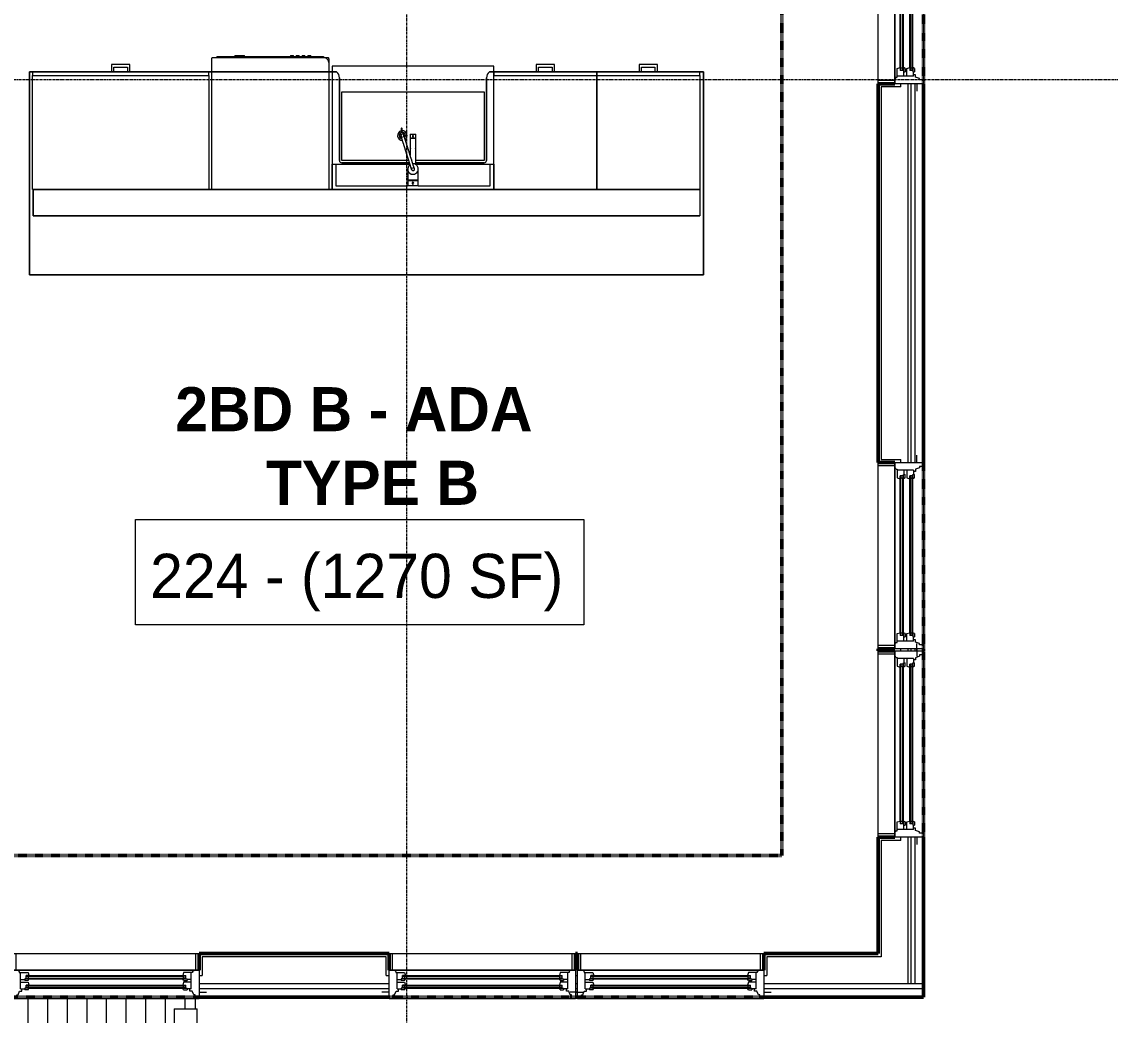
# Model space of a CAD drawing. Header units: inches. Extents: x -4235 to -464, y 9767 to 12344.
# Drawn here: x -2251.9 to -2029.8, y 9976.5 to 10179 of the extents above; entities that cross this region are included whole.
import ezdxf

# ---------------------------------------------------------------- set-up
doc = ezdxf.new("R2010")
doc.units = ezdxf.units.IN
doc.header["$MEASUREMENT"] = 0
doc.linetypes.add('Dash 1_16_', pattern=[0.125, 0.0625, -0.0625])
doc.linetypes.add('Grid Line 1_2_', pattern=[0.875, 0.5, -0.125, 0.125, -0.125])
for name, color, linetype, lineweight in [('0-1', 7, 'Continuous', 5), ('0-2', 254, 'Continuous', 9), ('A-AREA-IDEN', 2, 'Continuous', 9), ('A-FLOR-4', 192, 'Continuous', 9), ('A-FLOR-HRAL', 11, 'Continuous', 9), ('A-FLOR-PATT-1', 9, 'Continuous', 9), ('A-GLAZ-1', 151, 'Continuous', 9), ('A-GLAZ-2', 151, 'Continuous', 20), ('A-WALL', 113, 'Continuous', 13), ('A-WALL-3', 10, 'Continuous', 9), ('A-WALL-4', 254, 'Continuous', 9), ('A-WALL-6', 113, 'Continuous', 9), ('A-WALL-7', 113, 'Continuous', 50), ('C-PROP-LINE-1', 91, 'Dash 1_16_', 50), ('P-SANR-FIXT-1', 7, 'Continuous', 9), ('P-SANR-FIXT-3', 254, 'Continuous', 9), ('Q-CASE-1', 10, 'Continuous', 9), ('Q-CASE-2', 254, 'Continuous', 9), ('Q-CASE-3', 7, 'Continuous', 9), ('Q-SPCQ-1', 7, 'Continuous', 9), ('Q-SPCQ-2', 10, 'Continuous', 9), ('Q-SPCQ-3', 254, 'Continuous', 9), ('S-GRID-1', 1, 'Grid Line 1_2_', 9)]:
    doc.layers.add(name, color=color, linetype=linetype, lineweight=lineweight)
doc.styles.add('Century Gothic', font='ufonts.com_century-gothic.ttf', dxfattribs={"height": 9})
doc.styles.add('Century Gothic_B', font='GOTHICB.TTF', dxfattribs={"height": 9})

# ---------------------------------------------------------------- blocks, each defined once
blk = doc.blocks.new('Dishwasher_15404 - 34_ counter-V66-BACKGROUND - 2ND FLOOR')
at = {"layer": 'Q-SPCQ-1'}
for p, q in [((26.68, 0), (24, 0)), ((26.87, -22.93), (26.87, -0.2)), ((27.12, -1.09), (26.87, -1.09)), ((27.12, -1.09), (27.12, -22.91)), ((27.37, -4.82), (27.12, -4.82)), ((27.37, -4.82), (27.37, -5.81)), ((27.37, -5.81), (27.37, -6.79)), ((27.12, -6.79), (27.37, -6.79)), ((27.37, -16.15), (27.12, -16.15)), ((27.12, -16.74), (27.37, -16.74)), ((27.37, -17.33), (27.12, -17.33)), ((27.37, -16.15), (27.37, -16.74)), ((27.37, -17.33), (27.37, -17.92)), ((27.12, -17.92), (27.37, -17.92)), ((27.37, -18.51), (27.12, -18.51)), ((27.12, -19.1), (27.37, -19.1)), ((27.37, -19.69), (27.12, -19.69)), ((27.37, -18.51), (27.37, -19.1)), ((27.37, -19.69), (27.37, -20.28)), ((27.12, -20.28), (27.37, -20.28)), ((24, -24), (25.8, -24)), ((25.8, -24), (26.68, -24)), ((27.12, -22.91), (26.87, -22.91)), ((26.87, -23.8), (26.87, -22.93))]:
    blk.add_line(p, q, dxfattribs=at)
for centre, radius, start, end in [((26.68, -0.2), 0.197, 360, 90), ((26.68, -0.2), 0.197, 15, 90), ((25.8, -22.93), 1.07, 270, 0), ((26.68, -23.8), 0.197, 270, 0)]:
    blk.add_arc(centre, radius, start, end, dxfattribs=at)
at = {"layer": 'Q-SPCQ-2'}
blk.add_line((0, 0), (0, -24), dxfattribs=at)
blk.add_line((0, 0), (0, -24), dxfattribs=at)
blk.add_line((0, 0), (0, -24), dxfattribs=at)
blk.add_line((0, 0), (0, -24), dxfattribs=at)
at = {"layer": 'Q-SPCQ-3'}
for p, q in [((24, 0), (0, 0)), ((0, -24), (24, -24))]:
    blk.add_line(p, q, dxfattribs=at)
blk = doc.blocks.new('Vanity Cabinet-Double Door - 33_-V71-BACKGROUND - 2ND FLOOR')
at = {"layer": 'Q-CASE-1'}
for p, q in [((-15.76, 0), (17.24, 0)), ((17.24, 0), (-15.76, 0)), ((17.24, 0), (-15.76, 0))]:
    blk.add_line(p, q, dxfattribs=at)
at = {"layer": 'Q-CASE-2'}
for p, q in [((-15.76, -5.17), (-15.76, 0)), ((-15.76, 0), (-15.76, -5.17)), ((-15.01, -0.75), (-15.01, -5.2)), ((-0.34, -0.75), (-15.01, -0.75)), ((16.49, -0.75), (1.82, -0.75)), ((16.49, -5.16), (16.49, -0.75)), ((17.24, 0), (17.24, -5.2)), ((17.24, -5.2), (17.24, 0))]:
    blk.add_line(p, q, dxfattribs=at)
blk = doc.blocks.new('Base Cabinet 3 Drawer 230 - Base Cabinet 3 Drawer 230 21_-V68-BACKGROUND - 2ND FLOOR')
at = {"layer": 'Q-CASE-1'}
for p, q in [((-1.14, -24), (-0.64, -24)), ((-1.14, -24), (-0.64, -24)), ((2.61, -24), (2.11, -24)), ((2.61, -24), (2.11, -24))]:
    blk.add_line(p, q, dxfattribs=at)
at = {"layer": 'Q-CASE-2'}
for p, q in [((-9.76, -23.25), (-9.76, 0)), ((-9.76, 0), (11.24, 0)), ((11.24, 0), (11.24, -23.25)), ((-9.76, -23.25), (-9.76, -24)), ((11.24, -23.25), (-9.76, -23.25)), ((-9.76, -24), (11.24, -24)), ((-1.14, -24), (-0.64, -24)), ((2.61, -24), (2.11, -24)), ((11.24, -24), (11.24, -23.25))]:
    blk.add_line(p, q, dxfattribs=at)
at = {"layer": 'Q-CASE-3'}
for p, q in [((-1.14, -24), (-1.14, -25.5)), ((-0.64, -25), (-0.64, -24)), ((2.11, -24), (2.11, -25)), ((2.61, -25.5), (2.61, -24)), ((-1.14, -25.5), (2.61, -25.5)), ((2.11, -25), (-0.64, -25))]:
    blk.add_line(p, q, dxfattribs=at)
blk = doc.blocks.new('Base Cabinet 3 Drawer 230 - Base Cabinet 3 Drawer 230 36_-2567957-BACKGROUND - 2ND FLOOR')
at = {"layer": 'Q-CASE-1'}
for p, q in [((-1.14, -24), (-0.64, -24)), ((-1.14, -24), (-0.64, -24)), ((2.61, -24), (2.11, -24)), ((2.61, -24), (2.11, -24))]:
    blk.add_line(p, q, dxfattribs=at)
at = {"layer": 'Q-CASE-2'}
for p, q in [((-17.26, -23.25), (-17.26, 0)), ((-17.26, 0), (18.74, 0)), ((18.74, 0), (18.74, -23.25)), ((-17.26, -23.25), (-17.26, -24)), ((18.74, -23.25), (-17.26, -23.25)), ((-17.26, -24), (18.74, -24)), ((-1.14, -24), (-0.64, -24)), ((2.61, -24), (2.11, -24)), ((18.74, -24), (18.74, -23.25))]:
    blk.add_line(p, q, dxfattribs=at)
at = {"layer": 'Q-CASE-3'}
for p, q in [((-1.14, -24), (-1.14, -25.5)), ((-0.64, -25), (-0.64, -24)), ((2.11, -24), (2.11, -25)), ((2.61, -25.5), (2.61, -24)), ((-1.14, -25.5), (2.61, -25.5)), ((2.11, -25), (-0.64, -25))]:
    blk.add_line(p, q, dxfattribs=at)
blk = doc.blocks.new('kitchen_faucet_14143 - kitchen_faucet_14143-V89-BACKGROUND - 2ND FLOOR')
at = {"layer": 'P-SANR-FIXT-1'}
for p, q in [((-6.3, 0.57), (-7.09, 0.57)), ((-7.09, -0.57), (-7.09, 0.57)), ((-0.9, 0.59), (-6.3, 0.59)), ((-6.3, 0.51), (-6.3, 0.59)), ((-6.3, 0.42), (-6.3, 0.5)), ((-6.3, 0.3), (-6.3, 0.4)), ((-6.3, 0.29), (-6.3, 0.15)), ((-6.3, 0.15), (-6.3, 0.29)), ((-6.3, 0.15), (-6.3, -0.15)), ((-6.3, -0.15), (-6.3, 0.15)), ((-3.97, 0.59), (-4.89, 0.59)), ((2.26, 1.08), (0, 1.08)), ((2.34, 1.02), (2.1, 1.02)), ((2.26, 1.08), (2.26, -1.08)), ((3.44, 1.08), (2.34, 1.08)), ((2.34, -1.08), (2.34, 1.08)), ((3.44, 1.08), (3.44, -1.08)), ((-7.58, -2.2), (-8.24, -2.2)), ((-7.41, -2.04), (-6.99, -1.91)), ((-7.09, -0.57), (-6.3, -0.57)), ((-6.3, -0.15), (-6.3, -0.29)), ((-6.3, -0.4), (-6.3, -0.15)), ((-6.3, -0.5), (-6.3, -0.42)), ((-6.3, -0.59), (-6.3, -0.57)), ((-6.3, -0.59), (-2.83, -0.59)), ((-4.89, -0.59), (-3.97, -0.59)), ((-0.94, -0.59), (-0.9, -0.59)), ((0, -1.08), (2.26, -1.08)), ((2.1, -1.02), (2.34, -1.02)), ((2.34, -1.08), (3.44, -1.08)), ((-8.24, -2.4), (-7.58, -2.4)), ((-6.81, -2.46), (-7.23, -2.59))]:
    blk.add_line(p, q, dxfattribs=at)
at = {"layer": 'P-SANR-FIXT-1', "flags": 128}
for points in [[(-0.06, 0.29), (-0.07, 0.29), (-0.07, 0.29), (-0.07, 0.29), (-0.07, 0.29), (-0.07, 0.29), (-0.08, 0.28), (-0.08, 0.28), (-0.09, 0.28), (-0.1, 0.28), (-0.1, 0.28), (-0.11, 0.27), (-0.26, 0.23), (-0.28, 0.22), (-0.3, 0.22), (-0.46, 0.16), (-0.49, 0.16), (-0.51, 0.15), (-0.54, 0.14), (-0.57, 0.13), (-0.6, 0.12), (-0.63, 0.11), (-0.66, 0.1), (-0.69, 0.09), (-0.72, 0.08), (-0.75, 0.07), (-0.78, 0.06), (-0.82, 0.05), (-0.85, 0.04), (-0.89, 0.03), (-0.92, 0.02), (-0.96, 0.01), (-1, 0), (-1.04, -0.02), (-1.07, -0.03), (-1.11, -0.04), (-1.15, -0.05), (-1.2, -0.07), (-1.24, -0.08), (-1.28, -0.09), (-1.32, -0.11), (-1.37, -0.12), (-1.41, -0.14), (-1.46, -0.15), (-1.5, -0.16), (-1.55, -0.18), (-1.6, -0.19), (-1.65, -0.21), (-1.69, -0.23), (-1.74, -0.24), (-1.79, -0.26), (-2.49, -0.48), (-2.55, -0.5), (-2.61, -0.51), (-2.67, -0.53), (-2.72, -0.55), (-2.78, -0.57), (-2.84, -0.59), (-2.9, -0.61), (-2.96, -0.62), (-3.02, -0.64), (-3.08, -0.66), (-3.14, -0.68), (-3.19, -0.7), (-3.25, -0.72), (-3.31, -0.74), (-3.37, -0.76), (-3.43, -0.77), (-3.49, -0.79), (-3.55, -0.81), (-3.61, -0.83), (-3.67, -0.85), (-3.73, -0.87), (-3.79, -0.89), (-3.85, -0.91), (-3.91, -0.92), (-3.97, -0.94), (-4.03, -0.96), (-4.09, -0.98), (-4.15, -1), (-4.21, -1.02), (-4.26, -1.04), (-4.32, -1.05), (-4.94, -1.25), (-4.99, -1.27), (-5.04, -1.28), (-5.09, -1.3), (-5.15, -1.31), (-5.2, -1.33), (-5.44, -1.41), (-5.48, -1.42), (-5.53, -1.43), (-5.57, -1.45), (-5.62, -1.46), (-5.66, -1.48), (-5.7, -1.49), (-5.75, -1.5), (-5.79, -1.52), (-5.83, -1.53), (-5.87, -1.54), (-5.91, -1.56), (-5.95, -1.57), (-5.99, -1.58), (-6.02, -1.59), (-6.06, -1.6), (-6.1, -1.61), (-6.13, -1.63), (-6.17, -1.64), (-6.2, -1.65), (-6.23, -1.66), (-6.26, -1.67), (-6.3, -1.68), (-6.33, -1.69), (-6.36, -1.7), (-6.38, -1.71), (-6.41, -1.71), (-6.44, -1.72), (-6.47, -1.73), (-6.49, -1.74), (-6.52, -1.75), (-6.54, -1.76), (-6.57, -1.76), (-6.59, -1.77), (-6.61, -1.78), (-6.63, -1.78), (-6.65, -1.79), (-6.67, -1.8), (-6.69, -1.8), (-6.71, -1.81), (-6.73, -1.81), (-6.74, -1.82), (-6.76, -1.82), (-6.77, -1.83), (-6.79, -1.83), (-6.8, -1.84), (-6.81, -1.84), (-6.83, -1.84), (-6.84, -1.85), (-6.85, -1.85), (-6.86, -1.85), (-6.87, -1.86), (-6.87, -1.86), (-6.88, -1.86), (-6.89, -1.86), (-6.89, -1.87), (-6.9, -1.87), (-6.9, -1.87), (-6.9, -1.87), (-6.91, -1.87), (-6.91, -1.87), (-6.91, -1.87)], [(0.27, 0.18), (0.21, 0.23), (0.15, 0.28), (0.08, 0.3), (0, 0.3), (-0.08, 0.28), (-0.15, 0.25), (-0.2, 0.2), (-0.24, 0.13), (-0.27, 0.06), (-0.27, -0.02)], [(-0.22, -0.16), (-0.17, -0.22), (-0.1, -0.26), (-0.03, -0.28), (0.05, -0.29), (0.13, -0.27), (0.19, -0.23), (0.25, -0.18), (0.29, -0.12), (0.31, -0.04), (0.32, 0.03), (0.3, 0.11), (0.27, 0.18)], [(-6.56, -2), (-6.61, -1.94), (-6.67, -1.9), (-6.74, -1.87), (-6.82, -1.86), (-6.9, -1.87), (-6.97, -1.9), (-7.03, -1.94), (-7.08, -2), (-7.1, -2.08), (-7.11, -2.15)], [(-7.11, -2.15), (-7.1, -2.23), (-7.08, -2.3), (-7.03, -2.36), (-6.97, -2.41), (-6.9, -2.44), (-6.82, -2.45), (-6.74, -2.44), (-6.67, -2.41), (-6.61, -2.36), (-6.56, -2.3), (-6.53, -2.23), (-6.52, -2.15)], [(0.11, -0.27), (0.11, -0.27), (0.11, -0.27), (0.11, -0.28), (0.11, -0.28), (0.1, -0.28), (0.1, -0.28), (0.09, -0.28), (0.09, -0.28), (0.08, -0.28), (0.07, -0.29), (0.06, -0.29), (-0.08, -0.34), (-0.1, -0.34), (-0.12, -0.35), (-0.14, -0.35), (-0.16, -0.36), (-0.18, -0.37), (-0.2, -0.37), (-0.23, -0.38), (-0.25, -0.39), (-0.27, -0.4), (-0.3, -0.4), (-0.32, -0.41), (-0.35, -0.42), (-0.38, -0.43), (-0.41, -0.44), (-0.44, -0.45), (-0.46, -0.46), (-0.5, -0.47), (-0.53, -0.48), (-0.56, -0.49), (-0.59, -0.5), (-0.62, -0.51), (-0.66, -0.52), (-0.69, -0.53), (-0.73, -0.54), (-0.77, -0.55), (-0.8, -0.56), (-0.84, -0.58), (-0.88, -0.59), (-0.92, -0.6), (-0.96, -0.61), (-1, -0.63), (-1.04, -0.64), (-1.08, -0.65), (-1.13, -0.67), (-1.17, -0.68), (-1.22, -0.69), (-1.26, -0.71), (-1.31, -0.72), (-1.35, -0.74), (-1.4, -0.75), (-1.45, -0.77), (-1.5, -0.78), (-1.54, -0.8), (-1.59, -0.81), (-1.64, -0.83), (-1.69, -0.84), (-1.75, -0.86), (-1.8, -0.88), (-1.85, -0.89), (-1.9, -0.91), (-1.96, -0.93), (-2.01, -0.94), (-2.06, -0.96), (-2.12, -0.98), (-2.18, -1), (-2.23, -1.01), (-2.29, -1.03), (-2.34, -1.05), (-2.4, -1.07), (-2.46, -1.09), (-2.52, -1.1), (-2.57, -1.12), (-2.63, -1.14), (-2.69, -1.16), (-2.75, -1.18), (-2.81, -1.2), (-2.87, -1.21), (-2.93, -1.23), (-2.99, -1.25), (-3.05, -1.27), (-3.1, -1.29), (-3.16, -1.31), (-3.22, -1.33), (-3.28, -1.35), (-3.34, -1.37), (-3.4, -1.38), (-3.46, -1.4), (-3.52, -1.42), (-3.58, -1.44), (-3.64, -1.46), (-3.7, -1.48), (-3.76, -1.5), (-3.82, -1.52), (-3.88, -1.53), (-3.94, -1.55), (-4, -1.57), (-4.05, -1.59), (-4.11, -1.61), (-4.74, -1.8), (-4.79, -1.82), (-4.84, -1.84), (-4.89, -1.85), (-4.94, -1.87), (-4.99, -1.89), (-5.22, -1.96), (-5.27, -1.97), (-5.32, -1.99), (-5.36, -2), (-5.41, -2.02), (-5.45, -2.03), (-5.49, -2.04), (-5.54, -2.06), (-5.58, -2.07), (-5.62, -2.08), (-5.66, -2.1), (-5.7, -2.11), (-5.74, -2.12), (-5.78, -2.13), (-5.82, -2.15), (-5.85, -2.16), (-5.89, -2.17), (-5.93, -2.18), (-5.96, -2.19), (-6, -2.2), (-6.03, -2.21), (-6.06, -2.22), (-6.09, -2.23), (-6.13, -2.24), (-6.16, -2.25), (-6.19, -2.26), (-6.21, -2.27), (-6.24, -2.28), (-6.27, -2.29), (-6.3, -2.3), (-6.32, -2.3), (-6.35, -2.31), (-6.37, -2.32), (-6.39, -2.33), (-6.42, -2.33), (-6.44, -2.34), (-6.46, -2.35), (-6.48, -2.35), (-6.5, -2.36), (-6.52, -2.37), (-6.54, -2.37), (-6.55, -2.38), (-6.57, -2.38), (-6.59, -2.39), (-6.6, -2.39), (-6.61, -2.4), (-6.63, -2.4), (-6.64, -2.41), (-6.65, -2.41), (-6.66, -2.41), (-6.67, -2.42), (-6.68, -2.42), (-6.69, -2.42), (-6.7, -2.42), (-6.7, -2.43), (-6.71, -2.43), (-6.72, -2.43), (-6.72, -2.43), (-6.72, -2.43), (-6.73, -2.43), (-6.73, -2.43), (-6.73, -2.43), (-6.73, -2.43)]]:
    blk.add_lwpolyline(points, dxfattribs=at)
at = {"layer": 'P-SANR-FIXT-1'}
for centre, radius, start, end in [((-6.69, 0), 0.118, 0, 180), ((0, 0), 1.08, 360, 180), ((2.88, 0), 0.197, 0, 180), ((-6.83, -2.16), 0.984, 34.6289, 180), ((-6.83, -2.16), 0.984, 180, 183.6246), ((-6.83, -2.16), 0.984, 195, 360), ((-6.83, -2.16), 0.63, 45, 180), ((-6.83, -2.16), 0.63, 180, 349.6916), ((-6.83, -2.16), 0.591, 168.6397, 180), ((-6.83, -2.16), 0.591, 180, 227.1165), ((-6.83, -2.16), 0.591, 47.2269, 168.6397), ((-6.69, 0), 0.118, 180, 360), ((0, 0), 1.08, 180, 182.3811), ((0, 0), 1.08, 212.5288, 360), ((2.88, 0), 0.197, 180, 0), ((-6.83, -2.16), 0.591, 227.1165, 345.2352)]:
    blk.add_arc(centre, radius, start, end, dxfattribs=at)
for centre, major_axis, ratio, start_param, end_param in [((-3.97, 0), (0, 0.591), 0.906308, 6.021386, 6.806784), ((-8.24, -2.3), (0, 0.0984), 0.984808, 4.712389, 7.853982), ((-3.97, 0), (0, 0.591), 0.906308, 2.617994, 3.403392), ((-8.24, -2.3), (0, 0.0984), 0.984808, 1.570796, 4.712389)]:
    blk.add_ellipse(centre, major_axis=major_axis, ratio=ratio, start_param=start_param, end_param=end_param, dxfattribs=at)
blk = doc.blocks.new('Stainless Steel Farmhous Kitchen Sink - Stainless Steel Farmhous Kitchen Sink-V88-BACKGROUND - 2ND FLOOR')
at = {"layer": 'P-SANR-FIXT-1'}
for p, q in [((-31, -16.96), (-31, -3)), ((-31, -3), (-17.08, -3)), ((-15.65, -3), (-2, -3)), ((-2, -3), (-2, -16.96)), ((-2, -16.96), (-31, -16.96)), ((-33, -21.04), (-33, -22.2)), ((-33, -22.2), (0, -22.2)), ((0, -22.2), (0, -21.04))]:
    blk.add_line(p, q, dxfattribs=at)
at = {"layer": 'P-SANR-FIXT-3'}
for p, q in [((-17.09, -2.25), (-33, -2.25)), ((-33, -2.25), (-33, -21.04)), ((0, -2.25), (-15.89, -2.25)), ((0, -21.04), (0, -2.25))]:
    blk.add_line(p, q, dxfattribs=at)
blk = doc.blocks.new('CTR - 1st Phase - Unit Layouts_rvt-1-BACKGROUND - 2ND FLOOR')
at = {"layer": 'A-WALL-3'}
for p, q in [((-2213.21, 10144.82), (-2249.58, 10144.82)), ((-2249.58, 10139.45), (-2249.58, 10144.82)), ((-2189.21, 10144.82), (-2213.21, 10144.82)), ((-2188.58, 10144.82), (-2189.21, 10144.82)), ((-2155.58, 10144.82), (-2188.58, 10144.82)), ((-2113.58, 10144.82), (-2155.58, 10144.82)), ((-2113.58, 10144.82), (-2113.58, 10139.45)), ((-2249.58, 10139.45), (-2113.58, 10139.45))]:
    blk.add_line(p, q, dxfattribs=at)
at = {"layer": 'A-WALL-4'}
for p, q in [((-2249.58, 10144.82), (-2113.58, 10144.82)), ((-2249.58, 10144.82), (-2249.58, 10139.45)), ((-2113.58, 10144.82), (-2113.58, 10139.45)), ((-2113.58, 10139.45), (-2249.58, 10139.45))]:
    blk.add_line(p, q, dxfattribs=at)
at = {"layer": 'A-WALL-6'}
for p, q in [((-2187.68, 10168.82), (-2250.33, 10168.82)), ((-2250.33, 10168.82), (-2250.33, 10127.45)), ((-2250.33, 10127.45), (-2250.33, 10168.82)), ((-2250.33, 10168.82), (-2187.68, 10168.82)), ((-2187.08, 10150.78), (-2187.08, 10167.63)), ((-2187.08, 10167.63), (-2187.08, 10150.78)), ((-2157.08, 10167.63), (-2157.08, 10150.78)), ((-2157.08, 10150.78), (-2157.08, 10167.63)), ((-2112.8, 10168.82), (-2156.49, 10168.82)), ((-2156.49, 10168.82), (-2112.8, 10168.82)), ((-2112.8, 10127.45), (-2112.8, 10168.82)), ((-2112.8, 10168.82), (-2112.8, 10127.45)), ((-2172.78, 10150.28), (-2186.58, 10150.28)), ((-2186.58, 10150.28), (-2172.78, 10150.28)), ((-2157.58, 10150.28), (-2171.5, 10150.28)), ((-2171.5, 10150.28), (-2157.58, 10150.28)), ((-2250.33, 10127.45), (-2112.8, 10127.45)), ((-2112.8, 10127.45), (-2250.33, 10127.45))]:
    blk.add_line(p, q, dxfattribs=at)
for centre, radius, start, end in [((-2188.58, 10167.63), 1.5, 0, 52.7802), ((-2188.58, 10167.63), 1.5, 0, 52.7802), ((-2155.58, 10167.63), 1.5, 127.2198, 180), ((-2155.58, 10167.63), 1.5, 127.2198, 180), ((-2186.58, 10150.78), 0.5, 180, 270), ((-2186.58, 10150.78), 0.5, 180, 270), ((-2157.58, 10150.78), 0.5, 270, 0), ((-2157.58, 10150.78), 0.5, 270, 0)]:
    blk.add_arc(centre, radius, start, end, dxfattribs=at)
at = {"layer": '0-2'}
for name, p, rotation in [('Dishwasher_15404 - 34_ counter-V66-BACKGROUND - 2ND FLOOR', (-2213.21, 10144.82), 90.00000000013426), ('Base Cabinet 3 Drawer 230 - Base Cabinet 3 Drawer 230 36_-2567957-BACKGROUND - 2ND FLOOR', (-2230.97, 10144.82), 180), ('Stainless Steel Farmhous Kitchen Sink - Stainless Steel Farmhous Kitchen Sink-V88-BACKGROUND - 2ND FLOOR', (-2188.58, 10147.78), 180), ('Base Cabinet 3 Drawer 230 - Base Cabinet 3 Drawer 230 21_-V68-BACKGROUND - 2ND FLOOR', (-2144.35, 10144.82), 180), ('Base Cabinet 3 Drawer 230 - Base Cabinet 3 Drawer 230 21_-V68-BACKGROUND - 2ND FLOOR', (-2123.35, 10144.82), 180), ('kitchen_faucet_14143 - kitchen_faucet_14143-V89-BACKGROUND - 2ND FLOOR', (-2172.08, 10149.02), 269.999999999997), ('Vanity Cabinet-Double Door - 33_-V71-BACKGROUND - 2ND FLOOR', (-2171.35, 10144.82), 180)]:
    blk.add_blockref(name, p, dxfattribs=dict(at, rotation=rotation))
blk = doc.blocks.new('Window-Double_Hung-Andersen-400_Series-Tilt_Wash - DOUBLE HUNG - REVERSE COTTAGE - 2ND FLOOR-2888709-BACKGROUND - 2ND FLOOR')
at = {"layer": 'A-GLAZ-1'}
for p, q in [((-18.95, 4.62), (18.95, 4.62)), ((-18.95, 1.25), (-18.95, 4.62)), ((-18.32, 1.25), (-18.32, 4.62)), ((18.32, 1.25), (18.32, 4.62)), ((18.95, 4.62), (18.95, 1.25)), ((-19.01, 2.62), (-19.01, 4.12)), ((-19.01, 4.12), (-18.95, 4.12)), ((-18.95, 2.62), (-19.01, 2.62)), ((18.95, 4.12), (19.01, 4.12)), ((19.01, 2.62), (18.95, 2.62)), ((19.01, 4.12), (19.01, 2.62)), ((18.95, 1.25), (-18.95, 1.25)), ((-15.7, 0.12), (15.7, 0.12)), ((-16.29, 0), (-15.7, 0)), ((-16.29, -0.38), (-15.7, -0.38)), ((-16.29, -1.94), (-15.7, -1.94)), ((-15.82, -0.38), (-15.82, 0)), ((-15.82, -2.31), (-15.82, -1.94)), ((-15.7, 0), (15.7, 0)), ((-15.7, -0.38), (15.7, -0.38)), ((-15.7, -0.5), (15.7, -0.5)), ((-15.7, -1.81), (15.7, -1.81)), ((-15.7, -1.94), (15.7, -1.94)), ((16.29, 0), (15.7, 0)), ((16.29, -0.38), (15.7, -0.38)), ((16.29, -1.94), (15.7, -1.94)), ((15.82, -0.38), (15.82, 0)), ((15.82, -2.31), (15.82, -1.94)), ((-16.29, -2.31), (-15.7, -2.31)), ((-15.7, -2.31), (15.7, -2.31)), ((-15.7, -2.44), (15.7, -2.44)), ((16.29, -2.31), (15.7, -2.31))]:
    blk.add_line(p, q, dxfattribs=at)
at = {"layer": 'A-GLAZ-2'}
for p, q in [((-19.01, 1.25), (19.01, 1.25)), ((-19.01, -4.62), (-19.01, 1.25)), ((-17.67, 0.97), (-18, 1.25)), ((-17.67, 0.97), (-17.67, 0.75)), ((-17.67, 0.75), (-15.86, 0.75)), ((-17.42, -2.56), (-17.42, 0.75)), ((-16.29, -0.5), (-16.29, 0.12)), ((-15.7, 0.12), (-16.29, 0.12)), ((-15.86, 0.75), (-15.7, 0.12)), ((15.86, 0.75), (15.7, 0.12)), ((15.7, 0.12), (16.29, 0.12)), ((17.67, 0.75), (15.86, 0.75)), ((16.29, -0.5), (16.29, 0.12)), ((17.42, -2.56), (17.42, 0.75)), ((17.67, 0.97), (18, 1.25)), ((17.67, 0.97), (17.67, 0.75)), ((19.01, 1.25), (19.01, -4.62)), ((-17.42, -0.62), (-16.57, -0.62)), ((-17.42, -1.19), (-15.86, -1.19)), ((-16.57, -0.5), (-16.57, -0.84)), ((-15.7, -0.5), (-16.57, -0.5)), ((-15.86, -0.84), (-16.57, -0.84)), ((-16.29, -2.44), (-16.29, -1.81)), ((-15.7, -1.81), (-16.29, -1.81)), ((-15.86, -0.84), (-15.7, -0.5)), ((-15.86, -1.19), (-15.7, -1.81)), ((15.86, -0.84), (15.7, -0.5)), ((15.7, -0.5), (16.57, -0.5)), ((15.86, -1.19), (15.7, -1.81)), ((15.7, -1.81), (16.29, -1.81)), ((15.86, -0.84), (16.57, -0.84)), ((17.42, -1.19), (15.86, -1.19)), ((16.29, -2.44), (16.29, -1.81)), ((16.57, -0.5), (16.57, -0.84)), ((17.42, -0.62), (16.57, -0.62)), ((-19.01, -3.25), (-20.51, -3.25)), ((-18.2, -3.81), (-17.92, -3.81)), ((-18.2, -4.62), (-18.2, -3.81)), ((-17.92, -3.81), (-17.61, -3)), ((-17.61, -3), (-17.14, -3)), ((-17.42, -2.56), (-16.57, -2.56)), ((-17.14, -3), (-17.14, -2.56)), ((-16.57, -2.44), (-16.57, -2.78)), ((-15.7, -2.44), (-16.57, -2.44)), ((-15.86, -2.78), (-16.57, -2.78)), ((-15.86, -2.78), (-15.7, -2.44)), ((15.86, -2.78), (15.7, -2.44)), ((15.7, -2.44), (16.57, -2.44)), ((15.86, -2.78), (16.57, -2.78)), ((16.57, -2.44), (16.57, -2.78)), ((17.42, -2.56), (16.57, -2.56)), ((17.14, -3), (17.14, -2.56)), ((17.61, -3), (17.14, -3)), ((17.92, -3.81), (17.61, -3)), ((18.2, -3.81), (17.92, -3.81)), ((18.2, -4.62), (18.2, -3.81)), ((19.01, -3.25), (20.51, -3.25)), ((19.01, -4.62), (-19.01, -4.62))]:
    blk.add_line(p, q, dxfattribs=at)
blk = doc.blocks.new('Window-Double_Hung-Andersen-400_Series-Tilt_Wash - DOUBLE HUNG - REVERSE COTTAGE - 2ND FLOOR-2888952-BACKGROUND - 2ND FLOOR')
at = {"layer": 'A-GLAZ-1'}
for p, q in [((-19.01, 2.44), (-19.01, 3.94)), ((-19.01, 3.94), (-18.95, 3.94)), ((-18.95, 2.44), (-19.01, 2.44)), ((-18.95, 4.44), (18.95, 4.44)), ((-18.95, 1.06), (-18.95, 4.44)), ((-18.32, 1.06), (-18.32, 4.44)), ((18.32, 1.06), (18.32, 4.44)), ((18.95, 4.44), (18.95, 1.06)), ((18.95, 3.94), (19.01, 3.94)), ((19.01, 2.44), (18.95, 2.44)), ((19.01, 3.94), (19.01, 2.44)), ((18.95, 1.06), (-18.95, 1.06)), ((-16.29, -0.19), (-15.7, -0.19)), ((-16.29, -0.56), (-15.7, -0.56)), ((-16.29, -2.13), (-15.7, -2.13)), ((-15.82, -0.56), (-15.82, -0.19)), ((-15.82, -2.5), (-15.82, -2.13)), ((-15.7, -0.06), (15.7, -0.06)), ((-15.7, -0.19), (15.7, -0.19)), ((-15.7, -0.56), (15.7, -0.56)), ((-15.7, -0.69), (15.7, -0.69)), ((-15.7, -2), (15.7, -2)), ((-15.7, -2.13), (15.7, -2.13)), ((16.29, -0.19), (15.7, -0.19)), ((16.29, -0.56), (15.7, -0.56)), ((16.29, -2.13), (15.7, -2.13)), ((15.82, -0.56), (15.82, -0.19)), ((15.82, -2.5), (15.82, -2.13)), ((-16.29, -2.5), (-15.7, -2.5)), ((-15.7, -2.5), (15.7, -2.5)), ((-15.7, -2.63), (15.7, -2.63)), ((16.29, -2.5), (15.7, -2.5))]:
    blk.add_line(p, q, dxfattribs=at)
at = {"layer": 'A-GLAZ-2'}
for p, q in [((-19.01, 1.06), (19.01, 1.06)), ((-19.01, -4.81), (-19.01, 1.06)), ((-17.67, 0.78), (-18, 1.06)), ((-17.67, 0.78), (-17.67, 0.56)), ((-17.67, 0.56), (-15.86, 0.56)), ((-17.42, -2.75), (-17.42, 0.56)), ((-15.86, 0.56), (-15.7, -0.06)), ((15.86, 0.56), (15.7, -0.06)), ((17.67, 0.56), (15.86, 0.56)), ((17.42, -2.75), (17.42, 0.56)), ((17.67, 0.78), (18, 1.06)), ((17.67, 0.78), (17.67, 0.56)), ((19.01, 1.06), (19.01, -4.81)), ((-17.42, -0.81), (-16.57, -0.81)), ((-17.42, -1.38), (-15.86, -1.38)), ((-16.57, -0.69), (-16.57, -1.03)), ((-15.7, -0.69), (-16.57, -0.69)), ((-15.86, -1.03), (-16.57, -1.03)), ((-16.29, -0.69), (-16.29, -0.06)), ((-15.7, -0.06), (-16.29, -0.06)), ((-16.29, -2.63), (-16.29, -2)), ((-15.7, -2), (-16.29, -2)), ((-15.86, -1.03), (-15.7, -0.69)), ((-15.86, -1.38), (-15.7, -2)), ((15.7, -0.06), (16.29, -0.06)), ((15.86, -1.03), (15.7, -0.69)), ((15.7, -0.69), (16.57, -0.69)), ((15.86, -1.38), (15.7, -2)), ((15.7, -2), (16.29, -2)), ((15.86, -1.03), (16.57, -1.03)), ((17.42, -1.38), (15.86, -1.38)), ((16.29, -0.69), (16.29, -0.06)), ((16.29, -2.63), (16.29, -2)), ((16.57, -0.69), (16.57, -1.03)), ((17.42, -0.81), (16.57, -0.81)), ((-19.01, -3.44), (-20.51, -3.44)), ((-18.2, -4), (-17.92, -4)), ((-18.2, -4.81), (-18.2, -4)), ((-17.92, -4), (-17.61, -3.19)), ((-17.61, -3.19), (-17.14, -3.19)), ((-17.42, -2.75), (-16.57, -2.75)), ((-17.14, -3.19), (-17.14, -2.75)), ((-16.57, -2.63), (-16.57, -2.97)), ((-15.7, -2.63), (-16.57, -2.63)), ((-15.86, -2.97), (-16.57, -2.97)), ((-15.86, -2.97), (-15.7, -2.63)), ((15.86, -2.97), (15.7, -2.63)), ((15.7, -2.63), (16.57, -2.63)), ((15.86, -2.97), (16.57, -2.97)), ((16.57, -2.63), (16.57, -2.97)), ((17.42, -2.75), (16.57, -2.75)), ((17.14, -3.19), (17.14, -2.75)), ((17.61, -3.19), (17.14, -3.19)), ((17.92, -4), (17.61, -3.19)), ((18.2, -4), (17.92, -4)), ((18.2, -4.81), (18.2, -4)), ((19.01, -3.44), (20.51, -3.44)), ((19.01, -4.81), (-19.01, -4.81))]:
    blk.add_line(p, q, dxfattribs=at)
blk = doc.blocks.new('Railing - Baluster_01-2700443-BACKGROUND - 2ND FLOOR')
at = {"layer": 'A-FLOR-HRAL'}
for p, q in [((-0.59, 1.18), (0.59, 1.18)), ((-0.59, 0.59), (-0.59, 1.18)), ((0.59, 1.18), (0.59, 0.59))]:
    blk.add_line(p, q, dxfattribs=at)
blk = doc.blocks.new('Railing - Railing-2700276-BACKGROUND - 2ND FLOOR')
at = {"layer": 'A-FLOR-HRAL'}
for p, q in [((-2330.14, 9977.83), (-2330.14, 9926.58)), ((-2330.14, 9977.83), (-2329.66, 9977.83)), ((-2329.66, 9977.83), (-2325.88, 9977.83)), ((-2325.88, 9977.83), (-2325.41, 9977.83)), ((-2325.41, 9931.3), (-2325.41, 9977.83)), ((-2220.81, 9977.83), (-2220.81, 9931.3)), ((-2220.81, 9977.83), (-2220.34, 9977.83)), ((-2220.34, 9977.83), (-2216.56, 9977.83)), ((-2216.56, 9977.83), (-2216.09, 9977.83)), ((-2216.09, 9926.58), (-2216.09, 9977.83)), ((-2220.81, 9931.3), (-2325.41, 9931.3)), ((-2330.14, 9926.58), (-2216.09, 9926.58))]:
    blk.add_line(p, q, dxfattribs=at)
for points, knots in [([(-2325.88, 9930.83), (-2325.84, 9930.87), (-2325.78, 9930.93), (-2325.7, 9931.01), (-2325.66, 9931.06), (-2325.62, 9931.09), (-2325.59, 9931.13), (-2325.56, 9931.16), (-2325.53, 9931.18), (-2325.5, 9931.21), (-2325.47, 9931.24), (-2325.45, 9931.27), (-2325.42, 9931.29), (-2325.41, 9931.3), (-2325.41, 9931.3)], [0, 0, 0, 0, 0.166667, 0.25, 0.333333, 0.375, 0.416667, 0.5, 0.541667, 0.583333, 0.666667, 0.75, 0.833333, 1, 1, 1, 1]), ([(-2220.34, 9930.83), (-2220.38, 9930.87), (-2220.44, 9930.93), (-2220.52, 9931.01), (-2220.57, 9931.06), (-2220.6, 9931.09), (-2220.63, 9931.13), (-2220.67, 9931.16), (-2220.69, 9931.18), (-2220.72, 9931.21), (-2220.75, 9931.24), (-2220.78, 9931.27), (-2220.8, 9931.29), (-2220.81, 9931.3), (-2220.81, 9931.3)], [0, 0, 0, 0, 0.166667, 0.25, 0.333333, 0.375, 0.416667, 0.5, 0.541667, 0.583333, 0.666667, 0.75, 0.833333, 1, 1, 1, 1]), ([(-2330.14, 9926.58), (-2330.14, 9926.58), (-2330.13, 9926.59), (-2330.1, 9926.61), (-2330.07, 9926.64), (-2330.05, 9926.67), (-2330.02, 9926.69), (-2329.99, 9926.72), (-2329.95, 9926.76), (-2329.91, 9926.8), (-2329.87, 9926.84), (-2329.84, 9926.88), (-2329.77, 9926.95), (-2329.7, 9927.01), (-2329.66, 9927.05)], [0, 0, 0, 0, 0.166667, 0.25, 0.333333, 0.416667, 0.458333, 0.5, 0.583333, 0.666667, 0.708333, 0.75, 0.833333, 1, 1, 1, 1]), ([(-2216.09, 9926.58), (-2216.09, 9926.58), (-2216.09, 9926.59), (-2216.12, 9926.61), (-2216.15, 9926.64), (-2216.18, 9926.67), (-2216.2, 9926.69), (-2216.23, 9926.72), (-2216.27, 9926.76), (-2216.31, 9926.8), (-2216.35, 9926.84), (-2216.39, 9926.88), (-2216.46, 9926.95), (-2216.52, 9927.01), (-2216.56, 9927.05)], [0, 0, 0, 0, 0.166667, 0.25, 0.333333, 0.416667, 0.458333, 0.5, 0.583333, 0.666667, 0.708333, 0.75, 0.833333, 1, 1, 1, 1])]:
    blk.add_open_spline(points, degree=3, knots=knots, dxfattribs=at)
blk.add_blockref('Railing - Baluster_01-2700443-BACKGROUND - 2ND FLOOR', (-2327.77, 9977.24))
blk = doc.blocks.new('Family - ___-2835860-BACKGROUND - 2ND FLOOR')
at = {"layer": 'C-PROP-LINE-1'}
for q in [(-2067.92, 10851.39), (-2523.72, 9980.19)]:
    blk.add_line((-2067.92, 9980.19), q, dxfattribs=at)
blk = doc.blocks.new('Family - ___-2835903-BACKGROUND - 2ND FLOOR')
at = {"layer": 'C-PROP-LINE-1'}
for q in [(-2096.82, 10822.49), (-3831.82, 10009.09)]:
    blk.add_line((-2096.82, 10009.09), q, dxfattribs=at)
blk = doc.blocks.new('Family - ___-2835932-BACKGROUND - 2ND FLOOR')
at = {"layer": 'C-PROP-LINE-1'}
for q in [(-2067.92, 10851.39), (-3860.72, 9980.19)]:
    blk.add_line((-2067.92, 9980.19), q, dxfattribs=at)

msp = doc.modelspace()

# ---------------------------------------------------------------- hatches: boundary and pattern name
at = {"layer": 'A-FLOR-PATT-1'}
h = msp.add_hatch(dxfattribs=at)
h.set_pattern_fill('FP_12', color=256, style=0, pattern_type=2)
h.set_pattern_definition([(90, (-1554.576, 11021.939), (-4, 2e-16), []), (180, (-1554.576, 11021.939), (-8, -8), [4, -28]), (180, (-1558.576, 11037.939), (-8, -8), [4, -28])])
h.paths.add_polyline_path([(-2238.93, 9931.3), (-2220.81, 9931.3), (-2220.79, 9977.83), (-2216.45, 9977.83), (-2216.45, 9979.81), (-2329.77, 9979.83), (-2329.77, 9977.83), (-2328.36, 9977.83), (-2328.36, 9978.42), (-2327.18, 9978.42), (-2327.18, 9977.83), (-2325.41, 9977.83), (-2325.41, 9931.3), (-2294.99, 9931.3)], flags=0)

# ---------------------------------------------------------------- linework, layer by layer
at = {"layer": 'A-AREA-IDEN', "flags": 128}
msp.add_lwpolyline([(-2228.71, 10077.58), (-2137.22, 10077.58), (-2137.22, 10056.08), (-2228.71, 10056.08)], close=True, dxfattribs=at)
at = {"layer": 'A-FLOR-4'}
msp.add_line((-2216.45, 9977.83), (-2216.45, 9979.81), dxfattribs=at)
at = {"layer": 'A-WALL'}
for p, q in [((-2071.05, 10089.2), (-2071.05, 10166.38)), ((-2070.42, 10089.2), (-2070.42, 10166.38)), ((-2069.67, 10089.2), (-2069.67, 10166.38)), ((-2068.17, 10089.2), (-2068.17, 10166.38)), ((-2071.05, 10050.8), (-2071.05, 10051.18)), ((-2070.42, 10050.8), (-2070.42, 10051.18)), ((-2069.67, 10050.8), (-2069.67, 10051.18)), ((-2068.17, 10050.8), (-2068.17, 10051.18)), ((-2071.05, 9982.94), (-2071.05, 10012.78)), ((-2070.42, 9982.94), (-2070.42, 10012.78)), ((-2069.67, 9982.94), (-2069.67, 10012.78)), ((-2068.17, 9980.44), (-2068.17, 10012.78)), ((-2215.09, 9988.44), (-2215.09, 9984.63)), ((-2177.56, 9988.44), (-2215.09, 9988.44)), ((-2177.56, 9984.63), (-2177.56, 9988.44)), ((-2099.89, 9988.44), (-2099.89, 9984.63)), ((-2076.55, 9988.44), (-2099.89, 9988.44)), ((-2076.55, 9989.06), (-2076.55, 9988.44)), ((-2215.71, 9984.63), (-2215.09, 9984.63)), ((-2215.71, 9982.94), (-2176.94, 9982.94)), ((-2177.56, 9984.63), (-2176.94, 9984.63)), ((-2138.91, 9984.63), (-2138.54, 9984.63)), ((-2138.91, 9982.94), (-2138.54, 9982.94)), ((-2100.51, 9984.63), (-2099.89, 9984.63)), ((-2100.51, 9982.94), (-2068.17, 9982.94)), ((-2215.71, 9981.94), (-2176.94, 9981.94)), ((-2138.91, 9981.94), (-2138.54, 9981.94)), ((-2100.51, 9981.94), (-2068.17, 9981.94)), ((-2215.71, 9980.44), (-2176.94, 9980.44)), ((-2138.91, 9980.44), (-2138.54, 9980.44)), ((-2100.51, 9980.44), (-2068.17, 9980.44))]:
    msp.add_line(p, q, dxfattribs=at)
at = {"layer": 'A-WALL-6'}
for p, q in [((-2077.17, 10166.38), (-2077.17, 10166.44)), ((-2076.55, 10165.75), (-2076.55, 10089.83)), ((-2072.55, 10165.75), (-2076.55, 10165.75)), ((-2072.55, 10165.75), (-2072.55, 10166.38)), ((-2076.55, 10089.83), (-2072.55, 10089.83)), ((-2072.55, 10089.2), (-2072.55, 10089.83)), ((-2077.17, 10089.14), (-2077.17, 10089.2)), ((-2077.17, 10051.18), (-2077.17, 10051.24)), ((-2077.17, 10050.74), (-2077.17, 10050.8)), ((-2072.55, 10050.8), (-2072.55, 10051.18)), ((-2077.17, 10012.78), (-2077.17, 10012.84)), ((-2076.55, 10012.15), (-2076.55, 9989.06)), ((-2072.55, 10012.15), (-2076.55, 10012.15)), ((-2072.55, 10012.15), (-2072.55, 10012.78)), ((-2215.77, 9989.06), (-2215.71, 9989.06)), ((-2176.94, 9989.06), (-2176.87, 9989.06)), ((-2138.97, 9989.06), (-2138.91, 9989.06)), ((-2138.54, 9989.06), (-2138.47, 9989.06)), ((-2100.57, 9989.06), (-2100.51, 9989.06))]:
    msp.add_line(p, q, dxfattribs=at)
at = {"layer": 'A-WALL-7'}
for p, q in [((-2077.17, 10166.38), (-2077.17, 10089.2)), ((-2073.8, 10166.38), (-2077.17, 10166.38)), ((-2067.92, 10089.2), (-2067.92, 10166.38)), ((-2077.17, 10089.2), (-2073.8, 10089.2)), ((-2077.17, 10051.18), (-2077.17, 10050.8)), ((-2073.8, 10051.18), (-2077.17, 10051.18)), ((-2077.17, 10050.8), (-2073.8, 10050.8)), ((-2067.92, 10050.8), (-2067.92, 10051.18)), ((-2077.17, 10012.78), (-2077.17, 9989.06)), ((-2073.8, 10012.78), (-2077.17, 10012.78)), ((-2067.92, 9980.19), (-2067.92, 10012.78)), ((-2176.94, 9989.06), (-2215.71, 9989.06)), ((-2215.71, 9989.06), (-2215.71, 9985.69)), ((-2176.94, 9985.69), (-2176.94, 9989.06)), ((-2138.54, 9989.06), (-2138.91, 9989.06)), ((-2138.91, 9989.06), (-2138.91, 9985.69)), ((-2138.54, 9985.69), (-2138.54, 9989.06)), ((-2077.17, 9989.06), (-2100.51, 9989.06)), ((-2100.51, 9989.06), (-2100.51, 9985.69)), ((-2215.71, 9980.19), (-2176.94, 9980.19)), ((-2138.91, 9980.19), (-2138.54, 9980.19)), ((-2100.51, 9980.19), (-2067.92, 9980.19))]:
    msp.add_line(p, q, dxfattribs=at)
at = {"layer": 'S-GRID-1'}
for p, q in [((-2173.32, 9836.18), (-2173.32, 12294.59)), ((-464.45, 10167.19), (-4185.7, 10167.19))]:
    msp.add_line(p, q, dxfattribs=at)

# ---------------------------------------------------------------- block references
at = {"layer": '0-1'}
msp.add_blockref('CTR - 1st Phase - Unit Layouts_rvt-1-BACKGROUND - 2ND FLOOR', (0, 0), dxfattribs=at)
at = {"layer": 'A-FLOR-HRAL'}
msp.add_blockref('Railing - Railing-2700276-BACKGROUND - 2ND FLOOR', (0, 0), dxfattribs=at)
at = {"layer": 'A-GLAZ-1', "rotation": 89.99999999999991}
for p in [(-2072.55, 10185.39), (-2072.55, 10070.19), (-2072.55, 10031.79)]:
    msp.add_blockref('Window-Double_Hung-Andersen-400_Series-Tilt_Wash - DOUBLE HUNG - REVERSE COTTAGE - 2ND FLOOR-2888709-BACKGROUND - 2ND FLOOR', p, dxfattribs=at)
at = {"layer": 'A-GLAZ-1'}
for p in [(-2234.72, 9984.63), (-2157.92, 9984.63), (-2119.52, 9984.63)]:
    msp.add_blockref('Window-Double_Hung-Andersen-400_Series-Tilt_Wash - DOUBLE HUNG - REVERSE COTTAGE - 2ND FLOOR-2888952-BACKGROUND - 2ND FLOOR', p, dxfattribs=at)
at = {"layer": 'C-PROP-LINE-1'}
for name in ['Family - ___-2835860-BACKGROUND - 2ND FLOOR', 'Family - ___-2835932-BACKGROUND - 2ND FLOOR', 'Family - ___-2835903-BACKGROUND - 2ND FLOOR']:
    msp.add_blockref(name, (0, 0), dxfattribs=at)

# ---------------------------------------------------------------- texts
at = {"layer": 'A-AREA-IDEN', "char_height": 9, "attachment_point": 1}
for s, insert, width, style in [('2BD B - ADA', (-2220.59, 10104.55), 90.9, 'Century Gothic_B'), ('TYPE B', (-2202.09, 10089.55), 46.359, 'Century Gothic_B'), ('224 - (1270 SF)', (-2225.71, 10070.58), 103.323, 'Century Gothic')]:
    msp.add_mtext(s, dxfattribs=dict(at, insert=insert, width=width, style=style))

doc.saveas('drawing.dxf')
